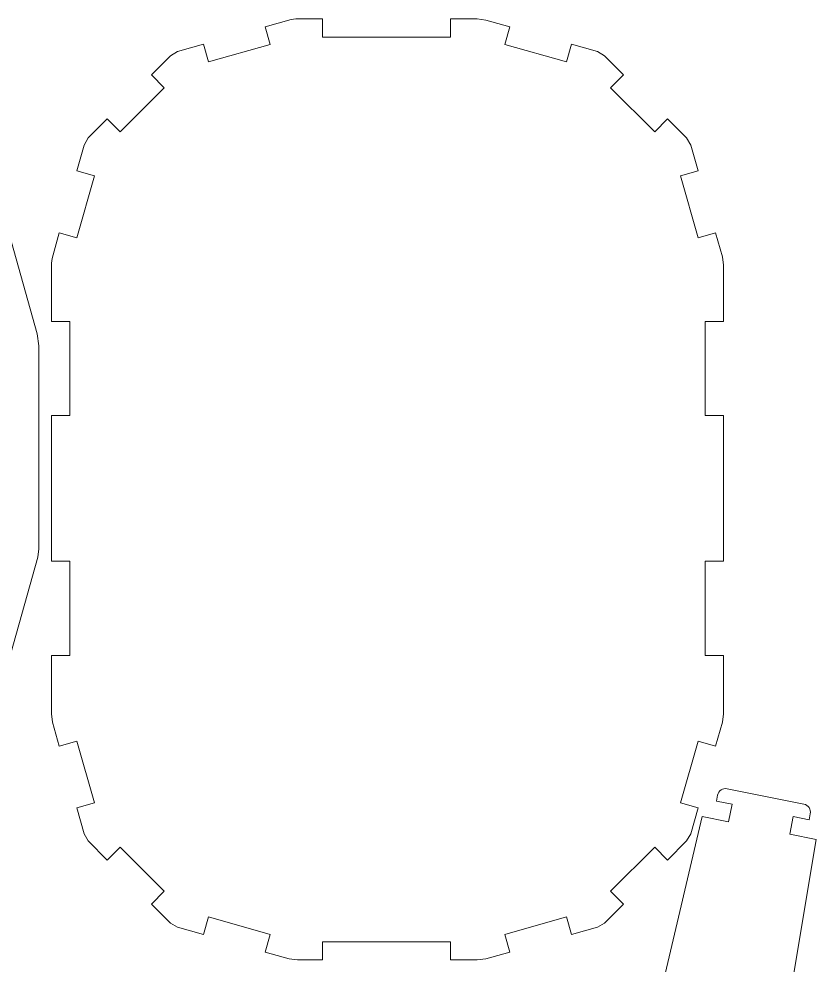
# Model space of a CAD drawing. Header units: centimetres. Extents: x -35.4 to 35.4, y -35.4 to 35.4.
# Drawn here: x 5.7 to 35.35, y 0.16 to 35.35 of the extents above; entities that cross this region are included whole.
import ezdxf

# ---------------------------------------------------------------- set-up
doc = ezdxf.new("R2010")
doc.units = ezdxf.units.CM
doc.header["$MEASUREMENT"] = 0
doc.layers.add('layer 1', color=7, linetype='Continuous')

msp = doc.modelspace()

# ---------------------------------------------------------------- linework, layer by layer
at = {"layer": 'layer 1', "color": 250, "lineweight": 9}
for points, knots in [([(4.61003, 29.39808), (4.61003, 29.39808), (0.49265, 33.51546), (0.49265, 33.51546), (0.49265, 33.51546), (0.49265, 33.51546), (0.00195, 33.8031), (0.00195, 33.8031), (0.00195, 33.8031), (0.00195, 33.8031), (-5.26412, 35.28886), (-5.26412, 35.28886), (-5.26412, 35.28886), (-5.26412, 35.28886), (-5.7126, 35.35091), (-5.7126, 35.35091), (-5.7126, 35.35091), (-5.7126, 35.35091), (-23.19644, 35.35091), (-23.19644, 35.35091), (-23.19644, 35.35091), (-23.19644, 35.35091), (-23.64492, 35.28886), (-23.64492, 35.28886), (-23.64492, 35.28886), (-23.64492, 35.28886), (-28.91099, 33.8031), (-28.91099, 33.8031), (-28.91099, 33.8031), (-28.91099, 33.8031), (-29.40169, 33.51546), (-29.40169, 33.51546), (-29.40169, 33.51546), (-29.40169, 33.51546), (-33.51907, 29.39808), (-33.51907, 29.39808), (-33.51907, 29.39808), (-33.51907, 29.39808), (-33.80671, 28.90738), (-33.80671, 28.90738), (-33.80671, 28.90738), (-33.80671, 28.90738), (-35.29247, 23.64131), (-35.29247, 23.64131), (-35.29247, 23.64131), (-35.29247, 23.64131), (-35.35452, 23.19283), (-35.35452, 23.19283), (-35.35452, 23.19283), (-35.35452, 23.19283), (-35.35452, 15.70899), (-35.35452, 15.70899), (-35.35452, 15.70899), (-35.35452, 15.70899), (-35.29247, 15.26051), (-35.29247, 15.26051), (-35.29247, 15.26051), (-35.29247, 15.26051), (-33.80671, 9.99444), (-33.80671, 9.99444), (-33.80671, 9.99444), (-33.80671, 9.99444), (-33.51907, 9.50374), (-33.51907, 9.50374), (-33.51907, 9.50374), (-33.51907, 9.50374), (-29.40169, 5.38636), (-29.40169, 5.38636), (-29.40169, 5.38636), (-29.40169, 5.38636), (-28.91099, 5.09872), (-28.91099, 5.09872), (-28.91099, 5.09872), (-28.91099, 5.09872), (-23.64492, 3.61296), (-23.64492, 3.61296), (-23.64492, 3.61296), (-23.64492, 3.61296), (-23.19644, 3.55091), (-23.19644, 3.55091), (-23.19644, 3.55091), (-23.19644, 3.55091), (-5.63964, 3.55091), (-5.63964, 3.55091), (-5.63964, 3.55091), (-5.63964, 3.55091), (-5.33434, 3.59315), (-5.33434, 3.59315), (-5.33434, 3.59315), (-5.33434, 3.59315), (0.00195, 5.09872), (0.00195, 5.09872), (0.00195, 5.09872), (0.00195, 5.09872), (0.49265, 5.38636), (0.49265, 5.38636), (0.49265, 5.38636), (0.49265, 5.38636), (4.61003, 9.50374), (4.61003, 9.50374), (4.61003, 9.50374), (4.61003, 9.50374), (4.89767, 9.99444), (4.89767, 9.99444), (4.89767, 9.99444), (4.89767, 9.99444), (6.40324, 15.33073), (6.40324, 15.33073), (6.40324, 15.33073), (6.40324, 15.33073), (6.44548, 15.63603), (6.44548, 15.63603), (6.44548, 15.63603), (6.44548, 15.63603), (6.44548, 23.19283), (6.44548, 23.19283), (6.44548, 23.19283), (6.44548, 23.19283), (6.38343, 23.64131), (6.38343, 23.64131), (6.38343, 23.64131), (6.38343, 23.64131), (4.89767, 28.90738), (4.89767, 28.90738), (4.89767, 28.90738), (4.89767, 28.90738), (4.61003, 29.39808), (4.61003, 29.39808)], [0, 0, 0, 0, 0.03030303, 0.03030303, 0.03030303, 0.03030303, 0.06060606, 0.06060606, 0.06060606, 0.06060606, 0.09090909, 0.09090909, 0.09090909, 0.09090909, 0.12121212, 0.12121212, 0.12121212, 0.12121212, 0.15151515, 0.15151515, 0.15151515, 0.15151515, 0.18181818, 0.18181818, 0.18181818, 0.18181818, 0.21212121, 0.21212121, 0.21212121, 0.21212121, 0.24242424, 0.24242424, 0.24242424, 0.24242424, 0.27272727, 0.27272727, 0.27272727, 0.27272727, 0.3030303, 0.3030303, 0.3030303, 0.3030303, 0.33333333, 0.33333333, 0.33333333, 0.33333333, 0.36363636, 0.36363636, 0.36363636, 0.36363636, 0.39393939, 0.39393939, 0.39393939, 0.39393939, 0.42424242, 0.42424242, 0.42424242, 0.42424242, 0.45454545, 0.45454545, 0.45454545, 0.45454545, 0.48484848, 0.48484848, 0.48484848, 0.48484848, 0.51515152, 0.51515152, 0.51515152, 0.51515152, 0.54545455, 0.54545455, 0.54545455, 0.54545455, 0.57575758, 0.57575758, 0.57575758, 0.57575758, 0.60606061, 0.60606061, 0.60606061, 0.60606061, 0.63636364, 0.63636364, 0.63636364, 0.63636364, 0.66666667, 0.66666667, 0.66666667, 0.66666667, 0.6969697, 0.6969697, 0.6969697, 0.6969697, 0.72727273, 0.72727273, 0.72727273, 0.72727273, 0.75757576, 0.75757576, 0.75757576, 0.75757576, 0.78787879, 0.78787879, 0.78787879, 0.78787879, 0.81818182, 0.81818182, 0.81818182, 0.81818182, 0.84848485, 0.84848485, 0.84848485, 0.84848485, 0.87878788, 0.87878788, 0.87878788, 0.87878788, 0.90909091, 0.90909091, 0.90909091, 0.90909091, 0.93939394, 0.93939394, 0.93939394, 0.93939394, 1, 1, 1, 1]), ([(31.91212, 9.51091), (31.91212, 9.51091), (31.91212, 11.67918), (31.91212, 11.67918), (31.91212, 11.67918), (31.91212, 11.67918), (31.23225, 11.67918), (31.23225, 11.67918), (31.23225, 11.67918), (31.23225, 11.67918), (31.23225, 15.17918), (31.23225, 15.17918), (31.23225, 15.17918), (31.23225, 15.17918), (31.91212, 15.17918), (31.91212, 15.17918), (31.91212, 15.17918), (31.91212, 15.17918), (31.91212, 20.5956), (31.91212, 20.5956), (31.91212, 20.5956), (31.91212, 20.5956), (31.23225, 20.5956), (31.23225, 20.5956), (31.23225, 20.5956), (31.23225, 20.5956), (31.23225, 24.0956), (31.23225, 24.0956), (31.23225, 24.0956), (31.23225, 24.0956), (31.91212, 24.0956), (31.91212, 24.0956), (31.91212, 24.0956), (31.91212, 24.0956), (31.91212, 26.19091), (31.91212, 26.19091), (31.91212, 26.19091), (31.91212, 26.19091), (31.86867, 26.5049), (31.86867, 26.5049), (31.86867, 26.5049), (31.86867, 26.5049), (31.61695, 27.39711), (31.61695, 27.39711), (31.61695, 27.39711), (31.61695, 27.39711), (30.96262, 27.2125), (30.96262, 27.2125), (30.96262, 27.2125), (30.96262, 27.2125), (30.31377, 29.51229), (30.31377, 29.51229), (30.31377, 29.51229), (30.31377, 29.51229), (30.96809, 29.6969), (30.96809, 29.6969), (30.96809, 29.6969), (30.96809, 29.6969), (30.69656, 30.65933), (30.69656, 30.65933), (30.69656, 30.65933), (30.69656, 30.65933), (30.53997, 30.92646), (30.53997, 30.92646), (30.53997, 30.92646), (30.53997, 30.92646), (29.83287, 31.63356), (29.83287, 31.63356), (29.83287, 31.63356), (29.83287, 31.63356), (29.35213, 31.15282), (29.35213, 31.15282), (29.35213, 31.15282), (29.35213, 31.15282), (27.71403, 32.79092), (27.71403, 32.79092), (27.71403, 32.79092), (27.71403, 32.79092), (28.19477, 33.27166), (28.19477, 33.27166), (28.19477, 33.27166), (28.19477, 33.27166), (27.48767, 33.97876), (27.48767, 33.97876), (27.48767, 33.97876), (27.48767, 33.97876), (27.22054, 34.13535), (27.22054, 34.13535), (27.22054, 34.13535), (27.22054, 34.13535), (26.25811, 34.40688), (26.25811, 34.40688), (26.25811, 34.40688), (26.25811, 34.40688), (26.0735, 33.75256), (26.0735, 33.75256), (26.0735, 33.75256), (26.0735, 33.75256), (23.77371, 34.40141), (23.77371, 34.40141), (23.77371, 34.40141), (23.77371, 34.40141), (23.95832, 35.05574), (23.95832, 35.05574), (23.95832, 35.05574), (23.95832, 35.05574), (23.06611, 35.30746), (23.06611, 35.30746), (23.06611, 35.30746), (23.06611, 35.30746), (22.75212, 35.35091), (22.75212, 35.35091), (22.75212, 35.35091), (22.75212, 35.35091), (21.75212, 35.35091), (21.75212, 35.35091), (21.75212, 35.35091), (21.75212, 35.35091), (21.75212, 34.67104), (21.75212, 34.67104), (21.75212, 34.67104), (21.75212, 34.67104), (16.99916, 34.67104), (16.99916, 34.67104), (16.99916, 34.67104), (16.99916, 34.67104), (16.99916, 35.35091), (16.99916, 35.35091), (16.99916, 35.35091), (16.99916, 35.35091), (15.99916, 35.35091), (15.99916, 35.35091), (15.99916, 35.35091), (15.99916, 35.35091), (15.82835, 35.32728), (15.82835, 35.32728), (15.82835, 35.32728), (15.82835, 35.32728), (14.86592, 35.05574), (14.86592, 35.05574), (14.86592, 35.05574), (14.86592, 35.05574), (15.05053, 34.40141), (15.05053, 34.40141), (15.05053, 34.40141), (15.05053, 34.40141), (12.75074, 33.75256), (12.75074, 33.75256), (12.75074, 33.75256), (12.75074, 33.75256), (12.56613, 34.40688), (12.56613, 34.40688), (12.56613, 34.40688), (12.56613, 34.40688), (11.6037, 34.13535), (11.6037, 34.13535), (11.6037, 34.13535), (11.6037, 34.13535), (11.33657, 33.97876), (11.33657, 33.97876), (11.33657, 33.97876), (11.33657, 33.97876), (10.62947, 33.27166), (10.62947, 33.27166), (10.62947, 33.27166), (10.62947, 33.27166), (11.11021, 32.79092), (11.11021, 32.79092), (11.11021, 32.79092), (11.11021, 32.79092), (9.47211, 31.15282), (9.47211, 31.15282), (9.47211, 31.15282), (9.47211, 31.15282), (8.99137, 31.63356), (8.99137, 31.63356), (8.99137, 31.63356), (8.99137, 31.63356), (8.28427, 30.92646), (8.28427, 30.92646), (8.28427, 30.92646), (8.28427, 30.92646), (8.12768, 30.65933), (8.12768, 30.65933), (8.12768, 30.65933), (8.12768, 30.65933), (7.85615, 29.6969), (7.85615, 29.6969), (7.85615, 29.6969), (7.85615, 29.6969), (8.51047, 29.51229), (8.51047, 29.51229), (8.51047, 29.51229), (8.51047, 29.51229), (7.86162, 27.2125), (7.86162, 27.2125), (7.86162, 27.2125), (7.86162, 27.2125), (7.20729, 27.39711), (7.20729, 27.39711), (7.20729, 27.39711), (7.20729, 27.39711), (6.93575, 26.43468), (6.93575, 26.43468), (6.93575, 26.43468), (6.93575, 26.43468), (6.91212, 26.26387), (6.91212, 26.26387), (6.91212, 26.26387), (6.91212, 26.26387), (6.91212, 24.0956), (6.91212, 24.0956), (6.91212, 24.0956), (6.91212, 24.0956), (7.59199, 24.0956), (7.59199, 24.0956), (7.59199, 24.0956), (7.59199, 24.0956), (7.59199, 20.5956), (7.59199, 20.5956), (7.59199, 20.5956), (7.59199, 20.5956), (6.91212, 20.5956), (6.91212, 20.5956), (6.91212, 20.5956), (6.91212, 20.5956), (6.91212, 15.17918), (6.91212, 15.17918), (6.91212, 15.17918), (6.91212, 15.17918), (7.59199, 15.17918), (7.59199, 15.17918), (7.59199, 15.17918), (7.59199, 15.17918), (7.59199, 11.67918), (7.59199, 11.67918), (7.59199, 11.67918), (7.59199, 11.67918), (6.91212, 11.67918), (6.91212, 11.67918), (6.91212, 11.67918), (6.91212, 11.67918), (6.91212, 9.51091), (6.91212, 9.51091), (6.91212, 9.51091), (6.91212, 9.51091), (6.95557, 9.19692), (6.95557, 9.19692), (6.95557, 9.19692), (6.95557, 9.19692), (7.20729, 8.30471), (7.20729, 8.30471), (7.20729, 8.30471), (7.20729, 8.30471), (7.86162, 8.48932), (7.86162, 8.48932), (7.86162, 8.48932), (7.86162, 8.48932), (8.51047, 6.18953), (8.51047, 6.18953), (8.51047, 6.18953), (8.51047, 6.18953), (7.85615, 6.00492), (7.85615, 6.00492), (7.85615, 6.00492), (7.85615, 6.00492), (8.12768, 5.04249), (8.12768, 5.04249), (8.12768, 5.04249), (8.12768, 5.04249), (8.28427, 4.77536), (8.28427, 4.77536), (8.28427, 4.77536), (8.28427, 4.77536), (8.99137, 4.06826), (8.99137, 4.06826), (8.99137, 4.06826), (8.99137, 4.06826), (9.47211, 4.549), (9.47211, 4.549), (9.47211, 4.549), (9.47211, 4.549), (11.11021, 2.9109), (11.11021, 2.9109), (11.11021, 2.9109), (11.11021, 2.9109), (10.62947, 2.43016), (10.62947, 2.43016), (10.62947, 2.43016), (10.62947, 2.43016), (11.33657, 1.72306), (11.33657, 1.72306), (11.33657, 1.72306), (11.33657, 1.72306), (11.6037, 1.56647), (11.6037, 1.56647), (11.6037, 1.56647), (11.6037, 1.56647), (12.56613, 1.29494), (12.56613, 1.29494), (12.56613, 1.29494), (12.56613, 1.29494), (12.75074, 1.94926), (12.75074, 1.94926), (12.75074, 1.94926), (12.75074, 1.94926), (15.05053, 1.30041), (15.05053, 1.30041), (15.05053, 1.30041), (15.05053, 1.30041), (14.86592, 0.64608), (14.86592, 0.64608), (14.86592, 0.64608), (14.86592, 0.64608), (15.75813, 0.39436), (15.75813, 0.39436), (15.75813, 0.39436), (15.75813, 0.39436), (16.07212, 0.35091), (16.07212, 0.35091), (16.07212, 0.35091), (16.07212, 0.35091), (16.99916, 0.35091), (16.99916, 0.35091), (16.99916, 0.35091), (16.99916, 0.35091), (16.99916, 1.03078), (16.99916, 1.03078), (16.99916, 1.03078), (16.99916, 1.03078), (21.75212, 1.03078), (21.75212, 1.03078), (21.75212, 1.03078), (21.75212, 1.03078), (21.75212, 0.35091), (21.75212, 0.35091), (21.75212, 0.35091), (21.75212, 0.35091), (22.75212, 0.35091), (22.75212, 0.35091), (22.75212, 0.35091), (22.75212, 0.35091), (23.06611, 0.39436), (23.06611, 0.39436), (23.06611, 0.39436), (23.06611, 0.39436), (23.95832, 0.64608), (23.95832, 0.64608), (23.95832, 0.64608), (23.95832, 0.64608), (23.77371, 1.30041), (23.77371, 1.30041), (23.77371, 1.30041), (23.77371, 1.30041), (26.0735, 1.94926), (26.0735, 1.94926), (26.0735, 1.94926), (26.0735, 1.94926), (26.25811, 1.29494), (26.25811, 1.29494), (26.25811, 1.29494), (26.25811, 1.29494), (27.22054, 1.56647), (27.22054, 1.56647), (27.22054, 1.56647), (27.22054, 1.56647), (27.48767, 1.72306), (27.48767, 1.72306), (27.48767, 1.72306), (27.48767, 1.72306), (28.19477, 2.43016), (28.19477, 2.43016), (28.19477, 2.43016), (28.19477, 2.43016), (27.71403, 2.9109), (27.71403, 2.9109), (27.71403, 2.9109), (27.71403, 2.9109), (29.35213, 4.549), (29.35213, 4.549), (29.35213, 4.549), (29.35213, 4.549), (29.83287, 4.06826), (29.83287, 4.06826), (29.83287, 4.06826), (29.83287, 4.06826), (30.53997, 4.77536), (30.53997, 4.77536), (30.53997, 4.77536), (30.53997, 4.77536), (30.69656, 5.04249), (30.69656, 5.04249), (30.69656, 5.04249), (30.69656, 5.04249), (30.96809, 6.00492), (30.96809, 6.00492), (30.96809, 6.00492), (30.96809, 6.00492), (30.31377, 6.18953), (30.31377, 6.18953), (30.31377, 6.18953), (30.31377, 6.18953), (30.96262, 8.48932), (30.96262, 8.48932), (30.96262, 8.48932), (30.96262, 8.48932), (31.61695, 8.30471), (31.61695, 8.30471), (31.61695, 8.30471), (31.61695, 8.30471), (31.86867, 9.19692), (31.86867, 9.19692), (31.86867, 9.19692), (31.86867, 9.19692), (31.91212, 9.51091), (31.91212, 9.51091)], [0, 0, 0, 0, 0.00952381, 0.00952381, 0.00952381, 0.00952381, 0.01904762, 0.01904762, 0.01904762, 0.01904762, 0.02857143, 0.02857143, 0.02857143, 0.02857143, 0.03809524, 0.03809524, 0.03809524, 0.03809524, 0.04761905, 0.04761905, 0.04761905, 0.04761905, 0.05714286, 0.05714286, 0.05714286, 0.05714286, 0.06666667, 0.06666667, 0.06666667, 0.06666667, 0.07619048, 0.07619048, 0.07619048, 0.07619048, 0.08571429, 0.08571429, 0.08571429, 0.08571429, 0.0952381, 0.0952381, 0.0952381, 0.0952381, 0.1047619, 0.1047619, 0.1047619, 0.1047619, 0.11428571, 0.11428571, 0.11428571, 0.11428571, 0.12380952, 0.12380952, 0.12380952, 0.12380952, 0.13333333, 0.13333333, 0.13333333, 0.13333333, 0.14285714, 0.14285714, 0.14285714, 0.14285714, 0.15238095, 0.15238095, 0.15238095, 0.15238095, 0.16190476, 0.16190476, 0.16190476, 0.16190476, 0.17142857, 0.17142857, 0.17142857, 0.17142857, 0.18095238, 0.18095238, 0.18095238, 0.18095238, 0.19047619, 0.19047619, 0.19047619, 0.19047619, 0.2, 0.2, 0.2, 0.2, 0.20952381, 0.20952381, 0.20952381, 0.20952381, 0.21904762, 0.21904762, 0.21904762, 0.21904762, 0.22857143, 0.22857143, 0.22857143, 0.22857143, 0.23809524, 0.23809524, 0.23809524, 0.23809524, 0.24761905, 0.24761905, 0.24761905, 0.24761905, 0.25714286, 0.25714286, 0.25714286, 0.25714286, 0.26666667, 0.26666667, 0.26666667, 0.26666667, 0.27619048, 0.27619048, 0.27619048, 0.27619048, 0.28571429, 0.28571429, 0.28571429, 0.28571429, 0.2952381, 0.2952381, 0.2952381, 0.2952381, 0.3047619, 0.3047619, 0.3047619, 0.3047619, 0.31428571, 0.31428571, 0.31428571, 0.31428571, 0.32380952, 0.32380952, 0.32380952, 0.32380952, 0.33333333, 0.33333333, 0.33333333, 0.33333333, 0.34285714, 0.34285714, 0.34285714, 0.34285714, 0.35238095, 0.35238095, 0.35238095, 0.35238095, 0.36190476, 0.36190476, 0.36190476, 0.36190476, 0.37142857, 0.37142857, 0.37142857, 0.37142857, 0.38095238, 0.38095238, 0.38095238, 0.38095238, 0.39047619, 0.39047619, 0.39047619, 0.39047619, 0.4, 0.4, 0.4, 0.4, 0.40952381, 0.40952381, 0.40952381, 0.40952381, 0.41904762, 0.41904762, 0.41904762, 0.41904762, 0.42857143, 0.42857143, 0.42857143, 0.42857143, 0.43809524, 0.43809524, 0.43809524, 0.43809524, 0.44761905, 0.44761905, 0.44761905, 0.44761905, 0.45714286, 0.45714286, 0.45714286, 0.45714286, 0.46666667, 0.46666667, 0.46666667, 0.46666667, 0.47619048, 0.47619048, 0.47619048, 0.47619048, 0.48571429, 0.48571429, 0.48571429, 0.48571429, 0.4952381, 0.4952381, 0.4952381, 0.4952381, 0.5047619, 0.5047619, 0.5047619, 0.5047619, 0.51428571, 0.51428571, 0.51428571, 0.51428571, 0.52380952, 0.52380952, 0.52380952, 0.52380952, 0.53333333, 0.53333333, 0.53333333, 0.53333333, 0.54285714, 0.54285714, 0.54285714, 0.54285714, 0.55238095, 0.55238095, 0.55238095, 0.55238095, 0.56190476, 0.56190476, 0.56190476, 0.56190476, 0.57142857, 0.57142857, 0.57142857, 0.57142857, 0.58095238, 0.58095238, 0.58095238, 0.58095238, 0.59047619, 0.59047619, 0.59047619, 0.59047619, 0.6, 0.6, 0.6, 0.6, 0.60952381, 0.60952381, 0.60952381, 0.60952381, 0.61904762, 0.61904762, 0.61904762, 0.61904762, 0.62857143, 0.62857143, 0.62857143, 0.62857143, 0.63809524, 0.63809524, 0.63809524, 0.63809524, 0.64761905, 0.64761905, 0.64761905, 0.64761905, 0.65714286, 0.65714286, 0.65714286, 0.65714286, 0.66666667, 0.66666667, 0.66666667, 0.66666667, 0.67619048, 0.67619048, 0.67619048, 0.67619048, 0.68571429, 0.68571429, 0.68571429, 0.68571429, 0.6952381, 0.6952381, 0.6952381, 0.6952381, 0.7047619, 0.7047619, 0.7047619, 0.7047619, 0.71428571, 0.71428571, 0.71428571, 0.71428571, 0.72380952, 0.72380952, 0.72380952, 0.72380952, 0.73333333, 0.73333333, 0.73333333, 0.73333333, 0.74285714, 0.74285714, 0.74285714, 0.74285714, 0.75238095, 0.75238095, 0.75238095, 0.75238095, 0.76190476, 0.76190476, 0.76190476, 0.76190476, 0.77142857, 0.77142857, 0.77142857, 0.77142857, 0.78095238, 0.78095238, 0.78095238, 0.78095238, 0.79047619, 0.79047619, 0.79047619, 0.79047619, 0.8, 0.8, 0.8, 0.8, 0.80952381, 0.80952381, 0.80952381, 0.80952381, 0.81904762, 0.81904762, 0.81904762, 0.81904762, 0.82857143, 0.82857143, 0.82857143, 0.82857143, 0.83809524, 0.83809524, 0.83809524, 0.83809524, 0.84761905, 0.84761905, 0.84761905, 0.84761905, 0.85714286, 0.85714286, 0.85714286, 0.85714286, 0.86666667, 0.86666667, 0.86666667, 0.86666667, 0.87619048, 0.87619048, 0.87619048, 0.87619048, 0.88571429, 0.88571429, 0.88571429, 0.88571429, 0.8952381, 0.8952381, 0.8952381, 0.8952381, 0.9047619, 0.9047619, 0.9047619, 0.9047619, 0.91428571, 0.91428571, 0.91428571, 0.91428571, 0.92380952, 0.92380952, 0.92380952, 0.92380952, 0.93333333, 0.93333333, 0.93333333, 0.93333333, 0.94285714, 0.94285714, 0.94285714, 0.94285714, 0.95238095, 0.95238095, 0.95238095, 0.95238095, 0.96190476, 0.96190476, 0.96190476, 0.96190476, 0.97142857, 0.97142857, 0.97142857, 0.97142857, 0.98095238, 0.98095238, 0.98095238, 0.98095238, 1, 1, 1, 1]), ([(26.78806, -12.70729), (26.78806, -12.70729), (31.12272, 5.68149), (31.12272, 5.68149), (31.12272, 5.68149), (31.12272, 5.68149), (32.10307, 5.48425), (32.10307, 5.48425), (32.10307, 5.48425), (32.10307, 5.48425), (32.23522, 6.14109), (32.23522, 6.14109), (32.23522, 6.14109), (32.23522, 6.14109), (31.64701, 6.25943), (31.64701, 6.25943), (31.64701, 6.25943), (31.64701, 6.25943), (31.69237, 6.48491), (31.69237, 6.48491), (31.69237, 6.48491), (31.70807, 6.56291), (31.75411, 6.63149), (31.82035, 6.67554), (31.82035, 6.67554), (31.88661, 6.7196), (31.96765, 6.73553), (32.04566, 6.71984), (32.04566, 6.71984), (32.04566, 6.71984), (34.90496, 6.14457), (34.90496, 6.14457), (34.90496, 6.14457), (34.98296, 6.12888), (35.05154, 6.08284), (35.09559, 6.01659), (35.09559, 6.01659), (35.13965, 5.95033), (35.15559, 5.86929), (35.13989, 5.79129), (35.13989, 5.79129), (35.13989, 5.79129), (35.09453, 5.56582), (35.09453, 5.56582), (35.09453, 5.56582), (35.09453, 5.56582), (34.50632, 5.68416), (34.50632, 5.68416), (34.50632, 5.68416), (34.50632, 5.68416), (34.37416, 5.02732), (34.37416, 5.02732), (34.37416, 5.02732), (34.37416, 5.02732), (35.35451, 4.83009), (35.35451, 4.83009), (35.35451, 4.83009), (35.35451, 4.83009), (32.24042, -13.80426), (32.24042, -13.80426), (32.24042, -13.80426), (32.24042, -13.80426), (31.26008, -13.60703), (31.26008, -13.60703), (31.26008, -13.60703), (31.26008, -13.60703), (31.14173, -14.19523), (31.14173, -14.19523), (31.14173, -14.19523), (31.14173, -14.19523), (27.65006, -13.49275), (27.65006, -13.49275), (27.65006, -13.49275), (27.65006, -13.49275), (27.76841, -12.90453), (27.76841, -12.90453), (27.76841, -12.90453), (27.76841, -12.90453), (26.78806, -12.70729), (26.78806, -12.70729)], [0, 0, 0, 0, 0.04761905, 0.04761905, 0.04761905, 0.04761905, 0.0952381, 0.0952381, 0.0952381, 0.0952381, 0.14285714, 0.14285714, 0.14285714, 0.14285714, 0.19047619, 0.19047619, 0.19047619, 0.19047619, 0.23809524, 0.23809524, 0.23809524, 0.23809524, 0.28571429, 0.28571429, 0.28571429, 0.28571429, 0.33333333, 0.33333333, 0.33333333, 0.33333333, 0.38095238, 0.38095238, 0.38095238, 0.38095238, 0.42857143, 0.42857143, 0.42857143, 0.42857143, 0.47619048, 0.47619048, 0.47619048, 0.47619048, 0.52380952, 0.52380952, 0.52380952, 0.52380952, 0.57142857, 0.57142857, 0.57142857, 0.57142857, 0.61904762, 0.61904762, 0.61904762, 0.61904762, 0.66666667, 0.66666667, 0.66666667, 0.66666667, 0.71428571, 0.71428571, 0.71428571, 0.71428571, 0.76190476, 0.76190476, 0.76190476, 0.76190476, 0.80952381, 0.80952381, 0.80952381, 0.80952381, 0.85714286, 0.85714286, 0.85714286, 0.85714286, 0.9047619, 0.9047619, 0.9047619, 0.9047619, 1, 1, 1, 1])]:
    msp.add_open_spline(points, degree=3, knots=knots, dxfattribs=at)

doc.saveas('drawing.dxf')
